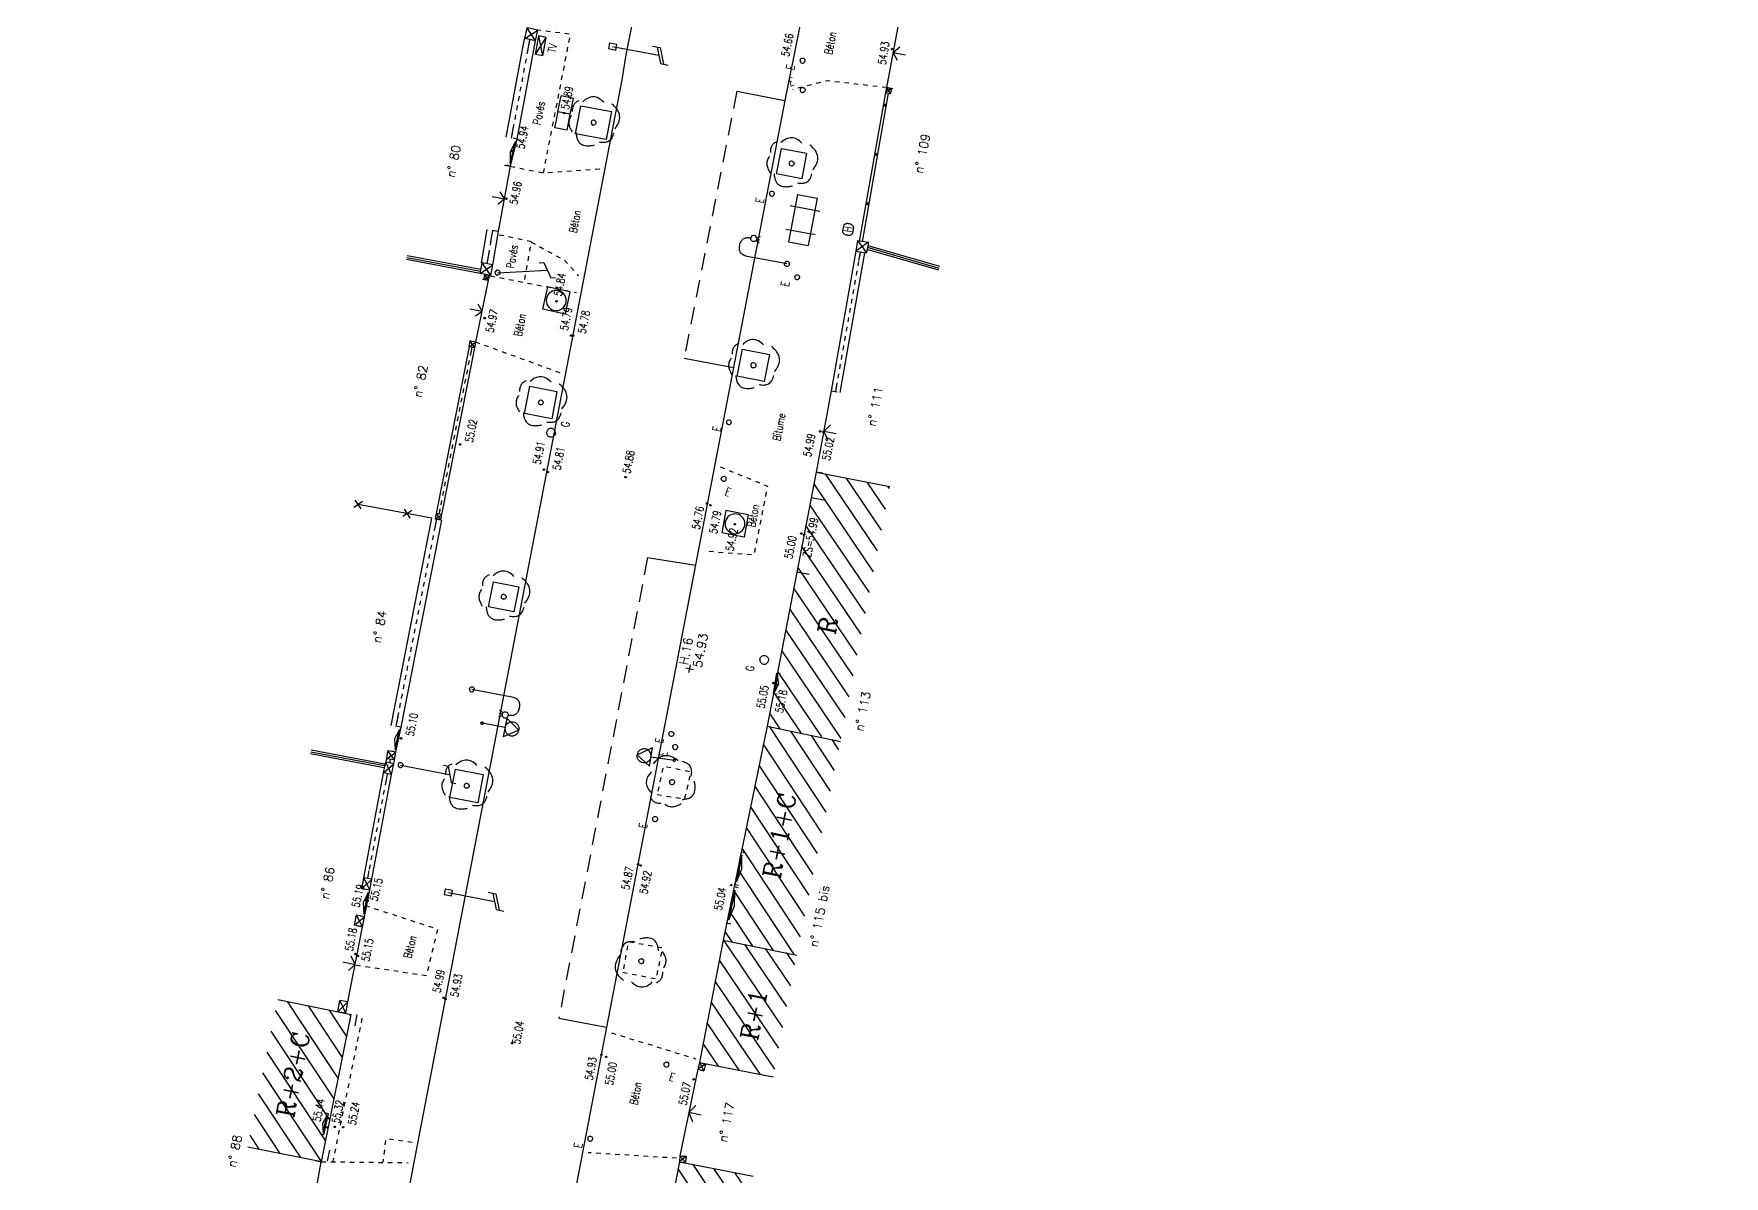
# Model space of a CAD drawing. Extents: x 661720 to 661930, y 6866381 to 6866956.
# Drawn here: x 661741.4 to 661809, y 6866519.9 to 6866565.5 of the extents above; entities that cross this region are included whole.
import ezdxf
from ezdxf.enums import TextEntityAlignment as Align

# ---------------------------------------------------------------- set-up
doc = ezdxf.new("R2010")
doc.units = 0
for name, pattern in [('CONTINU', [0]), ('JSI_MCT0', [1, 0.5, 0.5]), ('JSI_TCO', [1, 0.5, 0.5]), ('JSI_TCO2', [1, 0.5, 0.5]), ('JSI_TIC', [0.2, 0.08, 0.01, -0.1, 0.01]), ('JSI_TIM2', [0.6, 0.3, 0.05, -0.2, 0.05])]:
    doc.linetypes.add(name, pattern=pattern)
doc.layers.get('0').update_dxf_attribs({"linetype": 'CONTINUOUS'})
for name, color, linetype in [('ALTI', 140, 'CONTINUOUS'), ('BATI', 6, 'CONTINUOUS'), ('BORDURE', 7, 'CONTINU'), ('HACHURE', 7, 'CONTINUOUS'), ('LIMITE', 7, 'CONTINUOUS'), ('MARQUAGE', 7, 'CONTINUOUS'), ('MOB', 6, 'CONTINUOUS'), ('NUMEROS', 1, 'CONTINUOUS'), ('OBJASS', 22, 'CONTINUOUS'), ('OBJDIVERS', 104, 'CONTINUOUS'), ('OBJEAU', 4, 'CONTINUOUS'), ('OBJEDF', 240, 'CONTINUOUS'), ('OBJEP', 220, 'CONTINUOUS'), ('OBJGAZ', 30, 'CONTINUOUS'), ('OBJTELECOM', 3, 'CONTINUOUS'), ('POINTS-POLYGO', 7, 'CONTINUOUS'), ('POLYGO', 240, 'CONTINUOUS'), ('SIGNAL', 6, 'CONTINUOUS'), ('TEXTE', 7, 'CONTINUOUS'), ('VEGETATION', 3, 'CONTINUOUS'), ('VOIRIE', 7, 'CONTINUOUS'), ('Z', 4, 'CONTINUOUS')]:
    doc.layers.add(name, color=color, linetype=linetype)
doc.styles.add('36-2', font='romans.shx', dxfattribs={"height": 0.36})
doc.styles.add('5-2', font='romand.shx', dxfattribs={"height": 0.35})
doc.styles.add('7-2', font='romanc.shx', dxfattribs={"height": 0.7})
doc.styles.add('ROMANS', font='romans.shx', dxfattribs={"width": 0.95, "oblique": 13.5, "height": 5})
doc.styles.get("Standard").update_dxf_attribs({"font": 'romans.shx'})
doc.linetypes.add('JSI_MUD', pattern='A,0.0001,[130,jsi_form.shx,S=0.5,R=0,X=0.875,Y=0],-0.75', length=0.7501)
doc.linetypes.add('JSI_MUG', pattern='A,0.0001,[130,jsi_form.shx,S=0.5,R=0,X=-0.125,Y=0],-0.75', length=0.7501)
doc.linetypes.add('JSI_MUR', pattern='A,1e-06,-0.5,[130,jsi_form.shx,S=0.7,R=315,X=0.05,Y=0],-0.5', length=1.000001)

# ---------------------------------------------------------------- blocks, each defined once
blk = doc.blocks.new('$B_200')
at = {"color": 0, "linetype": 'BYBLOCK', "flags": 128}
for points in [[(0, -0.5, -0.414214), (-0.5, 0, -0.414214), (0, 0.5)], [(0, -0.5, 0.414214), (0.5, 0, 0.414214), (0, 0.5)]]:
    blk.add_lwpolyline(points, format="xyb", dxfattribs=at)
blk = doc.blocks.new('$B_220')
at = {"color": 0, "linetype": 'BYBLOCK', "flags": 128}
for points in [[(-0.195, 0.351, 0.077685), (-0.303, 0.336, 0.115926), (-0.379, 0.292, 0.119307), (-0.426, 0.217, 0.082378), (-0.441, 0.113)], [(0.297, 0.272, 0.039633), (0.273, 0.344, 0.053426), (0.241, 0.401, 0.147584), (0.154, 0.47, 0.071882), (0.099, 0.483, 0.058066), (0.036, 0.48, 0.043501), (-0.035, 0.463, 0.032041), (-0.113, 0.431)], [(-0.441, 0.033, 0.03619), (-0.474, -0.044, 0.046233), (-0.492, -0.116, 0.121403), (-0.482, -0.245, 0.119181), (-0.41, -0.354, 0.044648), (-0.351, -0.401, 0.034835), (-0.277, -0.443)], [(0.461, -0.046, 0.087593), (0.487, 0.033, 0.096392), (0.482, 0.113, 0.080457), (0.446, 0.192, 0.056881), (0.379, 0.272)], [(0.379, -0.364, 0.076898), (0.431, -0.319, 0.090424), (0.461, -0.265, 0.083207), (0.472, -0.2, 0.062964), (0.461, -0.126)], [(-0.113, -0.443, 0.078382), (0.005, -0.498, 0.113914), (0.113, -0.503, 0.115194), (0.21, -0.458, 0.080222), (0.297, -0.364)]]:
    blk.add_lwpolyline(points, format="xyb", dxfattribs=at)
blk = doc.blocks.new('$B_100')
at = {"color": 0, "linetype": 'BYBLOCK', "flags": 128}
for points in [[(0, 0.625, -0.4142136), (-0.1875, 0.8125, -0.4142136), (0, 1)], [(0, 0.625, 0.4142136), (0.1875, 0.8125, 0.4142136), (0, 1)]]:
    blk.add_lwpolyline(points, format="xyb", dxfattribs=at)
blk.add_lwpolyline([(0, 0.625), (0, 0)], dxfattribs=at)
blk = doc.blocks.new('$B_103')
at = {"color": 0, "linetype": 'BYBLOCK', "flags": 128}
for points in [[(-0.25, 0.625), (0, 1), (0.25, 0.625)], [(-0.25, 0.625), (0.25, 0.625)], [(0, 0.625), (0, 0)]]:
    blk.add_lwpolyline(points, dxfattribs=at)
blk = doc.blocks.new('$Y_001')
at = {"color": 0, "linetype": 'BYBLOCK', "flags": 128}
for points in [[(-0.5, 0), (0.5, 0)], [(0, -0.5), (0, 0.5)]]:
    blk.add_lwpolyline(points, dxfattribs=at)
blk = doc.blocks.new('TCPOINT')
at = {"color": 0}
blk.add_point((0, 0), dxfattribs=at)
at = {"layer": 'NUMEROS', "style": '36-2'}
blk.add_attdef('MAT', (0.1, 0.1), '', height=0.36, dxfattribs=at)
at = {"layer": 'Z', "style": 'ROMANS'}
blk.add_attdef('ALT', text='', height=0.36, dxfattribs=at).set_placement((0.1, -0.1), align=Align.TOP_LEFT)
blk = doc.blocks.new('$B_136')
at = {"color": 0, "linetype": 'BYBLOCK', "flags": 128}
for points in [[(-0.156, 0.844), (-0.156, 0.938), (0.156, 1.062), (0.156, 1.156)], [(0, 0), (0, 1)]]:
    blk.add_lwpolyline(points, dxfattribs=at)
blk = doc.blocks.new('$B_130')
at = {"color": 0, "linetype": 'BYBLOCK', "flags": 128}
for points in [[(0, 0), (0, 0.812, -0.08), (0.012, 0.895, -0.117647), (0.047, 0.953, -0.117647), (0.105, 0.988, -0.08), (0.188, 1, -0.08), (0.27, 0.988, -0.117647), (0.328, 0.953, -0.117647), (0.363, 0.895, -0.08), (0.375, 0.812)], [(0.375, 0.688, -0.414214), (0.312, 0.75, -0.414214), (0.375, 0.812)], [(0.375, 0.688, 0.414214), (0.438, 0.75, 0.414214), (0.375, 0.812)]]:
    blk.add_lwpolyline(points, format="xyb", dxfattribs=at)
for points in [[(0.344, 0.688), (0.312, 0.625)], [(0.375, 0.688), (0.375, 0.625)], [(0.406, 0.688), (0.438, 0.625)]]:
    blk.add_lwpolyline(points, dxfattribs=at)
blk = doc.blocks.new('$B_137')
at = {"color": 0, "linetype": 'BYBLOCK', "flags": 128}
for points in [[(-0.156, 0.875), (0.156, 1), (0.156, 1.156)], [(-0.156, 0.781), (-0.156, 0.938), (0.156, 1.062)], [(0, 0), (0, 0.938)]]:
    blk.add_lwpolyline(points, dxfattribs=at)
blk.add_lwpolyline([(-0.055, -0.075), (0.055, -0.075), (0.055, 0.075), (-0.055, 0.075)], close=True)
blk = doc.blocks.new('$B_001')
at = {"color": 0, "linetype": 'BYBLOCK', "flags": 128}
for points in [[(0, 0), (0, 1)], [(0, 1), (1, 1)], [(0, 0), (1, 0)], [(1, 0), (1, 1)]]:
    blk.add_lwpolyline(points, dxfattribs=at)
blk = doc.blocks.new('$B_030')
at = {"color": 0, "linetype": 'BYBLOCK', "flags": 128}
for points in [[(0, 0), (0, 1)], [(0, 1), (1, 1)], [(0, 1), (1, 0)], [(0, 0), (1, 1)], [(1, 0), (1, 1)], [(0, 0), (1, 0)]]:
    blk.add_lwpolyline(points, dxfattribs=at)
blk = doc.blocks.new('$B_020')
at = {"color": 0, "linetype": 'BYBLOCK', "flags": 128}
for points in [[(0, 0), (0, 1)], [(0, 1), (1, 1)], [(1, 0), (1, 1)], [(0, 0), (1, 0)]]:
    blk.add_lwpolyline(points, dxfattribs=at)
for points in [[(0.5, 0.0625, -0.4142136), (0.0625, 0.5, -0.4142136), (0.5, 0.9375)], [(0.5, 0.0625, 0.4142136), (0.9375, 0.5, 0.4142136), (0.5, 0.9375)]]:
    blk.add_lwpolyline(points, format="xyb", dxfattribs=at)
blk = doc.blocks.new('$B_046')
at = {"color": 0, "linetype": 'BYBLOCK', "flags": 128}
for points in [[(0.25, -0.25), (0.25, 1.25)], [(0.75, -0.25), (0.75, 1.25)], [(0, 0), (0, 1)], [(0, 1), (1, 1)], [(1, 0), (1, 1)], [(0, 0), (1, 0)]]:
    blk.add_lwpolyline(points, dxfattribs=at)
blk = doc.blocks.new('$B_036')
at = {"color": 0, "linetype": 'BYBLOCK', "flags": 128}
for points in [[(0.25, 0, -0.136112), (0.18, 0.02, -0.093715), (0.12, 0.08, -0.064299), (0.06, 0.17, -0.047953), (0.02, 0.29, -0.038983), (0, 0.43, -0.037377), (0, 0.57, -0.038983), (0.02, 0.71, -0.047953), (0.06, 0.83, -0.064299), (0.12, 0.92, -0.093715), (0.18, 0.98, -0.136112), (0.25, 1), (0.75, 1)], [(0.25, 0), (0.75, 0, 0.136112), (0.82, 0.02, 0.094751), (0.89, 0.08, 0.063905), (0.94, 0.17, 0.045295), (0.98, 0.29, 0.038983), (1, 0.43, 0.035261), (1, 0.57, 0.038983), (0.98, 0.71, 0.045295), (0.94, 0.83, 0.063905), (0.89, 0.92, 0.094751), (0.82, 0.98, 0.136112), (0.75, 1)]]:
    blk.add_lwpolyline(points, format="xyb", dxfattribs=at)
blk = doc.blocks.new('$B_028')
at = {"color": 0, "linetype": 'BYBLOCK', "flags": 128}
for points in [[(0, 0.5), (0, -0.5), (0.094, -0.062)], [(-0.5, -0.5), (-0.5, 0)], [(0.5, 0), (0.5, -0.5)], [(-0.094, -0.062), (0, -0.5)], [(-0.5, -0.5), (0.5, -0.5)]]:
    blk.add_lwpolyline(points, dxfattribs=at)
blk = doc.blocks.new('$B_027')
at = {"color": 0, "linetype": 'BYBLOCK', "flags": 128}
for points in [[(-0.5, -0.5), (0.5, -0.5), (0.5, -0.188)], [(-0.5, -0.5), (-0.5, -0.188)]]:
    blk.add_lwpolyline(points, dxfattribs=at)
blk.add_lwpolyline([(-0.406, -0.406), (0.406, -0.406), (0, -0.188)], close=True, dxfattribs=at)
blk = doc.blocks.new('$B_170')
at = {"color": 0, "linetype": 'BYBLOCK', "flags": 128}
for points in [[(-0.5, 0), (-0.5, 1)], [(0.5, 0), (0.5, 1)]]:
    blk.add_lwpolyline(points, dxfattribs=at)
blk = doc.blocks.new('$B_210')
at = {"linetype": 'CONTINUOUS'}
blk.add_hatch(color=0, dxfattribs=at).paths.add_polyline_path([(0, -0.5, -1), (0, 0.5, -1)])
at = {"color": 0, "linetype": 'BYBLOCK', "flags": 128}
blk.add_lwpolyline([(0, -0.5, -1), (0, 0.5, -1)], format="xyb", close=True, dxfattribs=at)
blk = doc.blocks.new('GEOCROIX')
at = {"color": 0, "linetype": 'BYBLOCK'}
for p, q in [((-0.5, 0.5), (0.5, -0.5)), ((-0.5, -0.5), (0.5, 0.5))]:
    blk.add_line(p, q, dxfattribs=at)
blk = doc.blocks.new('GEOCARR1')
at = {"const_width": 1}
blk.add_lwpolyline([(0, 0), (0, 1)], dxfattribs=at)

msp = doc.modelspace()

# ---------------------------------------------------------------- hatches: boundary and pattern name
at = {"layer": 'HACHURE', "linetype": 'CONTINUOUS', "ltscale": 2}
h = msp.add_hatch(dxfattribs=at)
h.set_pattern_fill('_USER', color=256, scale=0.6, angle=124.046, style=0, pattern_type=0)
h.set_pattern_definition([(124.046, (661958.265, 6866695.073), (-0.497153, -0.335915), [])])
h.paths.add_polyline_path([(661772.733, 6866548.01), (661775.678, 6866547.44), (661773.713, 6866537.282), (661770.767, 6866537.853)])
h = msp.add_hatch(dxfattribs=at)
h.set_pattern_fill('_USER', color=256, scale=0.6, angle=123.40328, style=0, pattern_type=0)
h.set_pattern_definition([(123.40328, (661958.265, 6866695.073), (-0.5008898, -0.3303171), [])])
h.paths.add_polyline_path([(661770.767, 6866537.853), (661773.706, 6866537.249), (661771.951, 6866528.698), (661769.012, 6866529.302)])
h = msp.add_hatch(dxfattribs=at)
h.set_pattern_fill('_USER', color=256, scale=0.6, angle=124.04588, style=0, pattern_type=0)
h.set_pattern_definition([(124.04588, (661958.265, 6866695.073), (-0.4971537, -0.335914), [])])
h.paths.add_polyline_path([(661769.012, 6866529.302), (661771.958, 6866528.732), (661771.011, 6866523.842), (661768.066, 6866524.412)])
h = msp.add_hatch(dxfattribs=at)
h.set_pattern_fill('_USER', color=256, scale=0.6, angle=123.51467, style=0, pattern_type=0)
h.set_pattern_definition([(123.51467, (661958.265, 6866695.073), (-0.5002467, -0.3312903), [])])
h.paths.add_polyline_path([(661752.94, 6866520.445), (661750, 6866521.042), (661751.196, 6866526.929), (661754.136, 6866526.332)])
h = msp.add_hatch(dxfattribs=at)
h.set_pattern_fill('_USER', color=256, scale=0.6, angle=123.98601, style=0, pattern_type=0)
h.set_pattern_definition([(123.986, (661958.265, 6866695.073), (-0.4975044, -0.3353943), [])])
h.paths.add_polyline_path([(661767.26, 6866520.446), (661770.205, 6866519.873), (661769.719, 6866517.378), (661769.992, 6866517.297), (661769.129, 6866514.423), (661766.256, 6866515.286)])

# ---------------------------------------------------------------- linework, layer by layer
at = {"layer": 'BATI', "linetype": 'JSI_MUD', "ltscale": 0.45}
msp.add_line((661754.289, 6866525.883, 112.513), (661754.379, 6866526.324, 112.509), dxfattribs=at)
at = {"layer": 'BATI', "linetype": 'JSI_MUG', "ltscale": 0.45}
msp.add_line((661753.183, 6866520.462, 112.57), (661753.273, 6866520.902, 112.565), dxfattribs=at)
at = {"layer": 'BATI', "linetype": 'JSI_TCO2', "ltscale": 2, "elevation": 57.333, "flags": 128}
for points in [[(661772.733, 6866548.01), (661770.767, 6866537.853)], [(661772.733, 6866548.01), (661775.678, 6866547.44)], [(661770.767, 6866537.853), (661769.012, 6866529.302)], [(661770.767, 6866537.853), (661773.706, 6866537.249)], [(661769.012, 6866529.302), (661768.066, 6866524.412)], [(661769.012, 6866529.302), (661771.951, 6866528.698)], [(661751.196, 6866526.929), (661754.136, 6866526.332)], [(661752.94, 6866520.445), (661754.136, 6866526.332)], [(661768.066, 6866524.412), (661771.011, 6866523.842)], [(661750, 6866521.042), (661752.943, 6866520.458)], [(661767.26, 6866520.446), (661766.256, 6866515.286), (661769.129, 6866514.423)], [(661767.26, 6866520.446), (661770.205, 6866519.873)]]:
    msp.add_lwpolyline(points, dxfattribs=at)
at = {"layer": 'BATI', "linetype": 'JSI_TIC', "ltscale": 2, "elevation": 57.333, "flags": 128}
msp.add_lwpolyline([(661753.403, 6866520.417), (661754.599, 6866526.279)], dxfattribs=at)
at = {"layer": 'BORDURE', "linetype": 'JSI_TCO', "ltscale": 2, "elevation": 57.333, "flags": 128}
for points in [[(661809.041, 6866658.226), (661799.405, 6866660.795, 0.332518), (661797.285, 6866659.242), (661796.495, 6866656.478), (661794.63, 6866649.766), (661792.16, 6866640.801), (661788.854, 6866628.851), (661786.255, 6866619.429), (661781.898, 6866603.667), (661779.547, 6866595.181), (661775.948, 6866582.027), (661774.284, 6866575.688), (661772.52, 6866568.058), (661771.474, 6866562.872), (661769.429, 6866552.194), (661764.346, 6866525.83), (661761.408, 6866510.519), (661759.655, 6866501.389), (661758.701, 6866496.257), (661755.083, 6866477.547), (661746.716, 6866434.654), (661744.554, 6866423.604), (661741.506, 6866407.836), (661741.441, 6866407.299)], [(661752.799, 6866502.3, 0.152466), (661753.497, 6866503.998), (661759.033, 6866532.814), (661764.964, 6866563.693, -0.031295), (661766.153, 6866568.99)]]:
    msp.add_lwpolyline(points, format="xyb", dxfattribs=at)
at = {"layer": 'BORDURE', "elevation": 57.333}
for points in [[(661763.109, 6866561.542), (661763.324, 6866562.66), (661764.539, 6866562.426), (661764.324, 6866561.309)], [(661761.067, 6866550.356), (661761.276, 6866551.443), (661762.364, 6866551.233), (661762.155, 6866550.147)], [(661759.627, 6866542.626), (661759.82, 6866543.626), (661760.836, 6866543.431), (661760.644, 6866542.431)], [(661758.083, 6866535.011), (661758.301, 6866536.143), (661759.417, 6866535.929), (661759.199, 6866534.796)]]:
    msp.add_lwpolyline(points, close=True, dxfattribs=at)
at = {"layer": 'BORDURE', "linetype": 'JSI_TCO', "ltscale": 2, "elevation": 57.333, "flags": 128}
for points in [[(661771.145, 6866559.935), (661771.34, 6866560.954), (661772.344, 6866560.762), (661772.149, 6866559.743)], [(661769.575, 6866551.842), (661769.783, 6866552.926), (661770.856, 6866552.721), (661770.648, 6866551.637)]]:
    msp.add_lwpolyline(points, close=True, dxfattribs=at)
at = {"layer": 'LIMITE', "linetype": 'JSI_MUD', "ltscale": 0.45}
for p, q in [((661761.201, 6866564.854, 112.265), (661761.284, 6866565.296, 112.263)), ((661759.723, 6866557.224, 112.298), (661759.799, 6866557.668, 112.303))]:
    msp.add_line(p, q, dxfattribs=at)
at = {"layer": 'LIMITE', "linetype": 'JSI_MUG', "ltscale": 0.45}
for p, q in [((661760.547, 6866561.368, 112.278), (661760.63, 6866561.81, 112.276)), ((661759.573, 6866556.34, 112.289), (661759.648, 6866556.784, 112.294))]:
    msp.add_line(p, q, dxfattribs=at)
at = {"layer": 'LIMITE', "linetype": 'JSI_MUG', "ltscale": 0.35}
msp.add_line((661774.488, 6866556.812, 112.305), (661774.427, 6866556.467, 112.308), dxfattribs=at)
at = {"layer": 'LIMITE', "linetype": 'JSI_MUD', "ltscale": 0.22}
msp.add_line((661758.927, 6866552.79, 112.325), (661758.97, 6866553.006, 112.322), dxfattribs=at)
at = {"layer": 'LIMITE', "linetype": 'JSI_MUD', "ltscale": 0.35}
msp.add_line((661773.56, 6866551.576, 112.351), (661773.499, 6866551.232, 112.354), dxfattribs=at)
at = {"layer": 'LIMITE', "linetype": 'JSI_MUG', "ltscale": 0.22}
msp.add_line((661757.654, 6866546.335, 112.401), (661757.696, 6866546.55, 112.399), dxfattribs=at)
at = {"layer": 'LIMITE', "linetype": 'JSI_MUD', "ltscale": 0.4}
msp.add_line((661757.481, 6866545.738, 112.387), (661757.558, 6866546.131, 112.384), dxfattribs=at)
at = {"layer": 'LIMITE', "linetype": 'JSI_MUG', "ltscale": 0.4}
msp.add_line((661755.93, 6866537.849, 112.448), (661756.008, 6866538.242, 112.445), dxfattribs=at)
at = {"layer": 'LIMITE', "linetype": 'JSI_MUD', "ltscale": 0.33}
msp.add_line((661755.527, 6866535.629, 112.484), (661755.589, 6866535.953, 112.484), dxfattribs=at)
at = {"layer": 'LIMITE', "linetype": 'JSI_MUG', "ltscale": 0.33}
msp.add_line((661754.795, 6866531.764, 112.485), (661754.857, 6866532.089, 112.485), dxfattribs=at)
at = {"layer": 'LIMITE', "linetype": 'JSI_TCO', "ltscale": 2, "elevation": 57.333, "flags": 128}
for points in [[(661760.326, 6866561.409), (661761.063, 6866565.337)], [(661760.768, 6866561.326), (661761.505, 6866565.254)], [(661759.351, 6866556.378), (661759.577, 6866557.705)], [(661759.795, 6866556.302), (661760.02, 6866557.63)], [(661774.316, 6866556.842), (661773.327, 6866551.262)], [(661774.66, 6866556.781), (661773.671, 6866551.201)], [(661757.546, 6866546.356), (661758.862, 6866553.027)], [(661757.762, 6866546.313), (661759.077, 6866552.984)], [(661755.734, 6866537.888), (661757.362, 6866546.169)], [(661756.127, 6866537.811), (661757.755, 6866546.092)], [(661754.633, 6866531.795), (661755.427, 6866535.984)], [(661754.958, 6866531.734), (661755.751, 6866535.922)]]:
    msp.add_lwpolyline(points, dxfattribs=at)
at = {"layer": 'LIMITE', "linetype": 'JSI_TIC', "ltscale": 2, "elevation": 57.333, "flags": 128}
for points in [[(661760.547, 6866561.368), (661761.284, 6866565.296)], [(661759.573, 6866556.34), (661759.799, 6866557.668)], [(661774.488, 6866556.812), (661773.499, 6866551.232)], [(661757.654, 6866546.335), (661758.97, 6866553.006)], [(661755.93, 6866537.849), (661757.558, 6866546.131)], [(661754.795, 6866531.764), (661755.589, 6866535.953)]]:
    msp.add_lwpolyline(points, dxfattribs=at)
at = {"layer": 'LIMITE', "linetype": 'CONTINUOUS', "ltscale": 2, "elevation": 57.333, "flags": 128}
msp.add_lwpolyline([(661775.495, 6866563.188), (661774.447, 6866557.238)], dxfattribs=at)
at = {"layer": 'LIMITE', "ltscale": 2, "elevation": 57.333, "flags": 128}
msp.add_lwpolyline([(661775.613, 6866563.167), (661774.565, 6866557.217)], dxfattribs=at)
at = {"layer": 'LIMITE', "linetype": 'JSI_MUR', "ltscale": 0.15, "elevation": 57.333, "flags": 128}
for points in [[(661759.303, 6866556.032), (661756.354, 6866556.583)], [(661777.652, 6866556.154), (661774.782, 6866556.987)], [(661755.469, 6866536.269), (661752.52, 6866536.819)]]:
    msp.add_lwpolyline(points, dxfattribs=at)
at = {"layer": 'LIMITE', "elevation": 57.333, "flags": 128}
for points in [[(661759.317, 6866556.106), (661756.368, 6866556.656)], [(661759.289, 6866555.958), (661756.34, 6866556.509)], [(661757.362, 6866546.169), (661754.413, 6866546.72)], [(661755.456, 6866536.195), (661752.506, 6866536.746)], [(661755.483, 6866536.343), (661752.534, 6866536.893)], [(661755.516, 6866536.414), (661755.553, 6866536.552)], [(661755.677, 6866536.381), (661755.712, 6866536.528)], [(661755.839, 6866536.347), (661755.871, 6866536.505)]]:
    msp.add_lwpolyline(points, dxfattribs=at)
at = {"layer": 'LIMITE', "ltscale": 0.15, "elevation": 57.333, "flags": 128}
for points in [[(661777.631, 6866556.082), (661774.761, 6866556.915)], [(661777.673, 6866556.226), (661774.803, 6866557.059)]]:
    msp.add_lwpolyline(points, dxfattribs=at)
at = {"layer": 'MARQUAGE', "linetype": 'JSI_TIM2', "ltscale": 2, "elevation": 57.333, "flags": 128}
for points in [[(661769.561, 6866563.242), (661769.561, 6866563.242), (661767.447, 6866552.566), (661767.447, 6866552.566)], [(661765.986, 6866544.599), (661765.986, 6866544.599), (661762.439, 6866526.184), (661762.439, 6866526.184)]]:
    msp.add_lwpolyline(points, dxfattribs=at)
at = {"layer": 'MARQUAGE', "linetype": 'JSI_MCT0', "elevation": 57.333, "flags": 128}
for points in [[(661769.561, 6866563.242), (661771.474, 6866562.872)], [(661767.447, 6866552.566), (661769.429, 6866552.194)], [(661765.986, 6866544.599), (661767.921, 6866544.292)], [(661762.439, 6866526.184), (661764.346, 6866525.83)]]:
    msp.add_lwpolyline(points, dxfattribs=at)
at = {"layer": 'VOIRIE', "linetype": 'JSI_TIC', "ltscale": 2, "elevation": 57.333, "flags": 128}
for points in [[(661761.824, 6866559.971), (661762.904, 6866565.514), (661761.598, 6866565.678)], [(661775.546, 6866563.384), (661773.179, 6866563.655), (661771.793, 6866563.313)], [(661760.508, 6866560.242), (661761.801, 6866559.975), (661764.093, 6866560.137)], [(661761.076, 6866555.716), (661761.339, 6866557.222), (661760.02, 6866557.498)], [(661761.332, 6866557.208), (661762.659, 6866556.49), (661763.224, 6866555.867)], [(661759.697, 6866555.858), (661763.146, 6866555.195)], [(661762.49, 6866551.979), (661759.114, 6866553.206)], [(661768.891, 6866548.226), (661770.78, 6866547.454), (661770.238, 6866544.701), (661768.243, 6866544.848)], [(661754.333, 6866528.308), (661757.145, 6866527.889), (661757.602, 6866529.726), (661754.783, 6866530.654)], [(661764.539, 6866525.6), (661767.919, 6866524.557)], [(661756.578, 6866521.218), (661755.517, 6866521.363), (661755.397, 6866520.432)], [(661767.147, 6866520.584), (661763.607, 6866520.806)], [(661752.94, 6866520.445), (661756.418, 6866520.407)]]:
    msp.add_lwpolyline(points, dxfattribs=at)
for points in [[(661766.371, 6866535.124), (661767.479, 6866534.943), (661767.717, 6866536.016), (661766.616, 6866536.25)], [(661764.994, 6866528.019), (661766.333, 6866527.755), (661766.593, 6866528.987), (661765.218, 6866529.231)]]:
    msp.add_lwpolyline(points, close=True, dxfattribs=at)

# ---------------------------------------------------------------- block references
at = {"layer": 'ALTI', "linetype": 'CONTINUOUS', "yscale": 0.0600000000834948}
for p, xscale, rotation in [((661775.771, 6866564.926, 57.333), 0.0599999999573093, 338.1271808800688), ((661762.65, 6866562.365, 57.333), 0.0600000001049391, 78.97029421973114), ((661760.555, 6866560.846, 57.333), 0.0599999999238689, 79.37695556157263), ((661760.337, 6866558.942, 57.333), 0.060000000043585, 348.3162702734055), ((661762.346, 6866554.839, 57.333), 0.0599999999295927, 349.1199970289937), ((661759.471, 6866554.169, 57.333), 0.0600000000636177, 160.0313310628797), ((661762.926, 6866553.47, 57.333), 0.0599999995535908, 79.1263037894849), ((661763.009, 6866553.462, 57.333), 0.0599999995535908, 79.1263037894849), ((661758.491, 6866549.118, 57.333), 0.060000000258917, 78.84428524484237), ((661772.885, 6866549.641, 57.333), 0.0599999998967114, 259.0460022086313), ((661773.013, 6866549.62, 57.333), 0.0599999998967114, 259.0460022086313), ((661761.835, 6866548.114, 57.333), 0.0599999995535908, 79.1263037894849), ((661762, 6866548.008, 57.333), 0.0599999995535908, 79.1263037894849), ((661765.108, 6866547.812, 57.333), 0.0599999995535908, 79.1263037894849), ((661768.364, 6866546.766, 57.333), 0.0599999999687063, 259.0873823946348), ((661768.495, 6866546.69, 57.333), 0.0599999999687063, 259.0873823946348), ((661769.473, 6866545.929, 57.333), 0.0599999997725864, 258.8453724684831), ((661772.132, 6866545.557, 57.333), 0.0599999998967114, 259.0460022086313), ((661771.021, 6866539.58, 57.333), 0.0599999998967114, 259.0460022086313), ((661771.134, 6866539.522, 57.333), 0.0599999998967114, 259.0460022086313), ((661756.127, 6866537.368, 57.333), 0.0600000002131625, 78.87766529724807), ((661765.613, 6866532.331, 57.333), 0.0599999999687063, 259.0873823946348), ((661765.71, 6866532.287, 57.333), 0.0599999999687063, 259.0873823946348), ((661754.735, 6866530.892, 57.333), 0.0600000000616186, 161.7758381848116), ((661754.804, 6866530.88, 57.333), 0.0600000000616186, 161.7758381848116), ((661769.33, 6866531.501, 57.333), 0.0599999998605189, 258.4032788508051), ((661754.304, 6866528.746, 57.333), 0.0599999999769518, 351.5222495915247), ((661754.402, 6866528.67, 57.333), 0.0599999999769518, 351.5222495915247), ((661757.828, 6866526.995, 57.333), 0.0600000000302689, 79.12591955955949), ((661757.908, 6866526.942, 57.333), 0.0600000000302689, 79.12591955955949), ((661760.563, 6866525.181, 57.333), 0.0600000000749642, 349.5026007214024), ((661764.146, 6866524.719, 57.333), 0.0599999999127288, 259.1385474155157), ((661764.328, 6866524.637, 57.333), 0.0599999999127288, 259.1385474155157), ((661767.831, 6866523.739, 57.333), 0.0599999999341602, 349.0461974266192), ((661753.179, 6866521.816, 57.333), 0.0600000000383132, 78.51467010749244), ((661753.475, 6866521.836, 57.333), 0.0600000000383132, 78.51467010749244), ((661753.81, 6866521.827, 57.333), 0.0599999997604418, 79.43331719140589)]:
    msp.add_blockref('$B_210', p, dxfattribs=dict(at, xscale=xscale, rotation=rotation))
at = {"layer": 'BATI', "linetype": 'CONTINUOUS'}
for name, xscale, yscale, rotation in [('$B_170', 3.022800000006314, 0.5000000000742785, 259.0450905224183), ('$B_210', 0.059999999704133, 0.0600000000834948, 259.0450905447084)]:
    msp.add_blockref(name, (661772.249, 6866545.511, 57.333), dxfattribs=dict(at, xscale=xscale, yscale=yscale, rotation=rotation))
at = {"layer": 'LIMITE', "linetype": 'CONTINUOUS'}
for name, p, xscale, yscale, rotation in [('$B_028', (661776.051, 6866564.731, 57.333), 2.834625576929895, 0.5000000000742785, 259.4538451262716), ('$B_030', (661761.505, 6866565.254, 57.333), 0.4338529817655969, 0.4339000002602504, 77.60037974004919), ('$B_030', (661775.546, 6866563.384, 57.333), 0.2026144372379654, 0.2026000002597413, 255.4072779915077), ('$B_027', (661760.395, 6866560.842, 57.333), 1.114868548305599, 0.5000000000742785, 76.49738376496059), ('$B_028', (661760.018, 6866558.982, 57.333), 2.65730799835439, 0.5000000000742785, 79.4277995432304), ('$B_030', (661774.386, 6866557.274, 57.333), 0.4369517707910169, 0.4369999999397512, 260.7119895190098), ('$B_030', (661759.714, 6866555.877, 57.333), 0.4325628856707236, 0.4326000004249155, 79.22478080595354), ('$B_030', (661759.63, 6866555.679, 57.333), 0.1902914866495043, 0.1903000002379391, 78.49600086093108), ('$B_028', (661759.127, 6866554.494, 57.333), 2.526544558890703, 0.5000000000742785, 78.21125596176975), ('$B_030', (661759.077, 6866552.984, 57.333), 0.2247482366750485, 0.2247000002611445, 80.714655811958), ('$B_028', (661773.276, 6866549.591, 57.333), 3.305963717551893, 0.5000000000742785, 259.6557561123106), ('$B_030', (661757.721, 6866546.096, 57.333), 0.2211635141675922, 0.2212000002022582, 79.35516626631296), ('$B_027', (661771.327, 6866539.533, 57.333), 0.8108461815703396, 0.5000000000742785, 260.6723402001937), ('$B_027', (661755.778, 6866537.368, 57.333), 1.009784160204918, 0.5000000000742785, 78.1010930001727), ('$B_030', (661755.751, 6866535.922, 57.333), 0.4341875744843063, 0.3299999999935764, 78.31479964758415), ('$B_030', (661755.871, 6866536.505, 57.333), 0.3214670281703783, 0.3214999998493103, 81.59807134107278), ('$B_027', (661769.846, 6866532.13, 57.333), 1.330976382658334, 0.5000000000742785, 258.8109860070344), ('$B_030', (661754.878, 6866531.297, 57.333), 0.4442491304125882, 0.3299999999935764, 79.66862655442753), ('$B_027', (661754.526, 6866530.811, 57.333), 1.088749309934635, 0.5000000000742785, 78.75186464523402), ('$B_027', (661769.551, 6866530.662, 57.333), 1.488947632172607, 0.5000000000742785, 258.460337853264), ('$B_030', (661754.589, 6866529.835, 57.333), 0.4096616288682627, 0.3299999999935764, 79.01907141038203), ('$B_028', (661754.049, 6866528.382, 57.333), 3.060713134480854, 0.5000000000742785, 78.90034439844077), ('$B_030', (661753.918, 6866526.378, 57.333), 0.4606010094350617, 0.3299999999935764, 79.80714966330515), ('$B_028', (661767.88, 6866522.361, 57.333), 3.530267243699405, 0.5000000000742785, 258.2329042975184), ('$B_030', (661768.066, 6866524.412, 57.333), 0.2811717268648347, 0.2499999995714944, 255.4184717029227), ('$B_027', (661752.889, 6866521.997, 57.333), 0.8602974600186554, 0.5000000000742785, 77.87727268056499), ('$B_028', (661752.367, 6866518.668, 57.333), 3.698644153154629, 0.5000000000742785, 79.8312582419497), ('$B_030', (661767.275, 6866520.684, 57.333), 0.238271483460348, 0.2499999995714944, 266.3191267646322)]:
    msp.add_blockref(name, p, dxfattribs=dict(at, xscale=xscale, yscale=yscale, rotation=rotation))
at = {"layer": 'LIMITE', "ltscale": 2, "xscale": 0.1200000002559468, "yscale": 0.1200000001669896, "zscale": 0.1199999999999974, "rotation": 260.0114274347444}
for p in [(661775.408, 6866562.695, 57.333), (661775.061, 6866560.726, 57.333), (661774.714, 6866558.756, 57.333)]:
    msp.add_blockref('GEOCARR1', p, dxfattribs=at)
at = {"layer": 'LIMITE', "xscale": 0.3000000000507619, "yscale": 0.3000000004174739, "zscale": 0.2999999999999972, "rotation": 169.4233297125606}
for p in [(661754.413, 6866546.72, 57.333), (661756.379, 6866546.353, 57.333)]:
    msp.add_blockref('GEOCROIX', p, dxfattribs=at)
at = {"layer": 'MOB', "linetype": 'CONTINUOUS'}
for name, p, xscale, yscale, rotation in [('$B_046', (661771.978, 6866559.109, 57.333), 1.924318541609011, 0.7999999995604627, 259.3179799717768), ('$B_036', (661773.848, 6866557.975, 57.333), 0.452023860272532, 0.4000000002458762, 259.6982229734227)]:
    msp.add_blockref(name, p, dxfattribs=dict(at, xscale=xscale, yscale=yscale, rotation=rotation))
at = {"layer": 'OBJASS', "linetype": 'CONTINUOUS'}
for p, xscale, yscale, rotation in [((661762.882, 6866555.226, 57.333), 0.9204456747268763, 0.9204000001058603, 167.7207138763283), ((661770.012, 6866546.308, 57.333), 0.9056734566545497, 0.9056999996713027, 169.369159412344)]:
    msp.add_blockref('$B_020', p, dxfattribs=dict(at, xscale=xscale, yscale=yscale, rotation=rotation))
at = {"layer": 'OBJDIVERS', "linetype": 'CONTINUOUS'}
for name, p, xscale, yscale, rotation in [('$B_030', (661761.795, 6866564.655, 57.333), 0.750024866246499, 0.3000000004174739, 79.37468677396775), ('$B_001', (661762.895, 6866562.317, 57.333), 0.6499861541148463, 0.5000000000742785, 78.96970399546738), ('$B_001', (661762.771, 6866561.679, 57.333), 0.6499861540925728, 0.5000000000742785, 78.96970400553971)]:
    msp.add_blockref(name, p, dxfattribs=dict(at, xscale=xscale, yscale=yscale, rotation=rotation))
at = {"layer": 'OBJEAU', "linetype": 'CONTINUOUS', "yscale": 0.1999999996568045}
for p, xscale, rotation in [((661772.183, 6866564.462, 57.333), 0.1999999996322075, 258.5915147988292), ((661772.187, 6866563.292, 57.333), 0.2000000000262486, 193.8696537421735), ((661770.957, 6866559.143, 57.333), 0.1999999998973294, 259.1601906073735), ((661771.969, 6866555.805, 57.333), 0.1999999998973294, 259.1601906073735), ((661769.236, 6866550.011, 57.333), 0.1999999998809953, 259.0873824164665), ((661769.033, 6866547.746, 57.333), 0.1999999999696421, 337.7774982405112), ((661766.934, 6866537.549, 57.333), 0.1999999998809953, 259.0873824164665), ((661767.088, 6866537.025, 57.333), 0.1999999998809953, 259.0873824164665), ((661766.285, 6866534.146, 57.333), 0.1999999998809953, 259.0873824164665), ((661766.745, 6866524.331, 57.333), 0.1999999998680989, 342.8563297100237), ((661763.689, 6866521.367, 57.333), 0.1999999997090962, 259.1385474155157)]:
    msp.add_blockref('$B_200', p, dxfattribs=dict(at, xscale=xscale, rotation=rotation))
at = {"layer": 'OBJEDF', "linetype": 'CONTINUOUS', "yscale": 2.000000000297114}
for p, xscale, rotation in [((661764.59, 6866565.023, 57.333), 1.999999999680967, 259.3054839225818), ((661758.023, 6866531.207, 57.333), 1.999999999682287, 259.1259195216942)]:
    msp.add_blockref('$B_137', p, dxfattribs=dict(at, xscale=xscale, rotation=rotation))
at = {"layer": 'OBJEP', "linetype": 'CONTINUOUS'}
for name, p, xscale, yscale, rotation in [('$B_130', (661771.564, 6866556.333, 57.333), 1.999999999822318, 2.000000000297114, 79.16019062221781), ('$B_200', (661771.564, 6866556.333, 57.333), 0.1999999998973294, 0.1999999996568045, 79.16019060737355), ('$B_130', (661758.96, 6866539.332, 57.333), 2.000000000358311, 2.000000000297114, 259.1263038269317), ('$B_200', (661758.96, 6866539.332, 57.333), 0.199999999746078, 0.1999999996568045, 259.1263038347587)]:
    msp.add_blockref(name, p, dxfattribs=dict(at, xscale=xscale, yscale=yscale, rotation=rotation))
at = {"layer": 'OBJGAZ', "linetype": 'CONTINUOUS', "yscale": 0.3500000003311864}
for p, xscale, rotation in [((661762.126, 6866549.583, 57.333), 0.3499999995995587, 79.12630379732809), ((661770.649, 6866540.508, 57.333), 0.3499999995719969, 259.0460021947495)]:
    msp.add_blockref('$B_200', p, dxfattribs=dict(at, xscale=xscale, rotation=rotation))
at = {"layer": 'OBJTELECOM', "linetype": 'CONTINUOUS'}
for name, p, xscale, yscale, rotation in [('$B_200', (661759.983, 6866555.984, 57.333), 0.1999999998853727, 0.1999999996568045, 169.1199966733543), ('$B_136', (661759.983, 6866555.984, 57.333), 2.000000000391482, 2.000000000297114, 272.9540623936049), ('$B_200', (661756.104, 6866536.302, 57.333), 0.200000000461854, 0.1999999996568045, 259.2726627216813), ('$B_136', (661756.104, 6866536.302, 57.333), 1.999999999869953, 2.000000000297114, 259.2726627230646)]:
    msp.add_blockref(name, p, dxfattribs=dict(at, xscale=xscale, yscale=yscale, rotation=rotation))
at = {"layer": 'POINTS-POLYGO', "rotation": 78.90938686035679}
msp.add_blockref('TCPOINT', (661767.671, 6866540.155, 57.333), dxfattribs=at).add_auto_attribs({'MAT': 'H.16', 'ALT': '54.93'})
at = {"layer": 'POLYGO', "linetype": 'CONTINUOUS', "xscale": 0.3200000000209822, "yscale": 0.3199999998237941, "zscale": 0.3200000000000003, "rotation": 348.0799646896258}
msp.add_blockref('$Y_001', (661767.671, 6866540.155, 112.26), dxfattribs=at)
at = {"layer": 'SIGNAL', "linetype": 'CONTINUOUS'}
for name, p, xscale, yscale, rotation in [('$B_103', (661759.366, 6866537.981, 57.333), 1.500000000056554, 1.500000000222835, 259.1263038219789), ('$B_200', (661759.366, 6866537.981, 57.333), 0.0999999998950001, 0.0999999998284023, 259.1263037692552), ('$B_200', (661759.366, 6866537.981, 57.333), 0.0999999998950001, 0.0999999998284023, 259.1263037692552), ('$B_100', (661759.366, 6866537.981, 57.333), 1.500000000056554, 1.500000000222835, 259.1263038219789), ('$B_103', (661767.051, 6866536.493, 57.333), 1.499999999989706, 1.500000000222835, 81.76860306230013), ('$B_100', (661767.051, 6866536.493, 57.333), 1.499999999989706, 1.500000000222835, 81.76860306230013), ('$B_200', (661767.051, 6866536.493, 57.333), 0.1000000000450562, 0.0999999998284023, 348.0213870913734), ('$B_200', (661767.051, 6866536.493, 57.333), 0.1000000000450562, 0.0999999998284023, 348.0213870913734)]:
    msp.add_blockref(name, p, dxfattribs=dict(at, xscale=xscale, yscale=yscale, rotation=rotation))
at = {"layer": 'VEGETATION', "linetype": 'CONTINUOUS'}
for name, p, xscale, yscale, rotation in [('$B_220', (661763.824, 6866561.984, 57.333), 2.000000000025889, 2.000000000297114, 167.7369252206641), ('$B_200', (661763.824, 6866561.984, 57.333), 0.1999999999318689, 0.1999999996568045, 167.7369252981706), ('$B_220', (661771.745, 6866560.348, 57.333), 2.000000000025889, 2.000000000297114, 167.7369252206641), ('$B_200', (661771.745, 6866560.348, 57.333), 0.1999999999318689, 0.1999999996568045, 167.7369252981706), ('$B_220', (661770.216, 6866552.281, 57.333), 2.000000000025889, 2.000000000297114, 167.7369252206641), ('$B_220', (661761.716, 6866550.795, 57.333), 2.000000000025889, 2.000000000297114, 167.7369252206641), ('$B_200', (661770.216, 6866552.281, 57.333), 0.1999999999318689, 0.1999999996568045, 167.7369252981706), ('$B_200', (661761.716, 6866550.795, 57.333), 0.1999999999318689, 0.1999999996568045, 167.7369252981706), ('$B_220', (661760.232, 6866543.028, 57.333), 2.000000000025889, 2.000000000297114, 167.7369252206641), ('$B_200', (661760.232, 6866543.028, 57.333), 0.1999999999318689, 0.1999999996568045, 167.7369252981706), ('$B_220', (661758.75, 6866535.47, 57.333), 2.000000000025889, 2.000000000297114, 167.7369252206641), ('$B_220', (661766.964, 6866535.625, 57.333), 1.999999999915655, 2.000000000297114, 257.7378945236547), ('$B_200', (661766.964, 6866535.625, 57.333), 0.2000000004614382, 0.1999999996568045, 257.7378945324334), ('$B_200', (661758.75, 6866535.47, 57.333), 0.1999999999318689, 0.1999999996568045, 167.7369252981706), ('$B_220', (661765.734, 6866528.462, 57.333), 1.999999999933632, 2.000000000297114, 348.8686167242384), ('$B_200', (661765.734, 6866528.462, 57.333), 0.1999999998871753, 0.1999999996568045, 348.8686168270207)]:
    msp.add_blockref(name, p, dxfattribs=dict(at, xscale=xscale, yscale=yscale, rotation=rotation))

# ---------------------------------------------------------------- texts
at = {"layer": 'ALTI', "linetype": 'CONTINUOUS', "width": 0.75}
for s, rotation, p in [('54.66', 78.59151, (661771.824, 6866565.511, 57.333)), ('54.97', 78.32029, (661760.005, 6866554.477, 57.333)), ('54.99', 79.046, (661772.698, 6866549.514, 57.333)), ('55.00', 79.046, (661771.945, 6866545.431, 57.333)), ('55.05', 79.046, (661770.834, 6866539.454, 57.333)), ('54.87', 79.08738, (661765.425, 6866532.204, 57.333)), ('55.15', 75.48193, (661755.405, 6866531.736, 57.333)), ('55.04', 78.40328, (661769.141, 6866531.377, 57.333)), ('54.93', 79.13855, (661763.959, 6866524.592, 57.333))]:
    msp.add_text(s, height=0.32, rotation=rotation, dxfattribs=at).set_placement(p, align=Align.RIGHT)
for s, rotation, p in [('54.93', 80.67266, (661775.196, 6866564.336, 57.333)), ('54.94', 79.37696, (661760.742, 6866560.974, 57.333)), ('54.96', 78.32029, (661760.461, 6866558.753, 57.333)), ('54.78', 79.1263, (661763.196, 6866553.589, 57.333)), ('55.02', 78.84429, (661758.679, 6866549.244, 57.333)), ('54.81', 79.1263, (661762.188, 6866548.135, 57.333)), ('55.10', 78.87767, (661756.315, 6866537.494, 57.333)), ('55.15', 78.87767, (661754.537, 6866528.488, 57.333)), ('54.93', 79.12592, (661758.096, 6866527.069, 57.333)), ('55.07', 78.27363, (661767.224, 6866522.743, 57.333)), ('55.24', 79.43332, (661753.997, 6866521.955, 57.333))]:
    msp.add_text(s, height=0.32, rotation=rotation, dxfattribs=at).set_placement(p, align=Align.TOP_LEFT)
for s, rotation, p in [('54.89', 78.97029, (661762.68, 6866562.522, 57.333)), ('54.84', 79.12, (661762.394, 6866555.057, 57.333)), ('54.88', 79.1263, (661765.138, 6866547.969, 57.333)), ('55.04', 79.13855, (661760.72, 6866525.152, 57.333)), ('55.32', 78.51467, (661753.507, 6866521.993, 57.333))]:
    msp.add_text(s, height=0.32, rotation=rotation, dxfattribs=at).set_placement(p, align=Align.MIDDLE_LEFT)
for s, rotation, p in [('54.79', 79.1263, (661762.8, 6866553.657, 57.333)), ('54.91', 79.1263, (661761.709, 6866548.301, 57.333)), ('55.18', 78.87767, (661754.195, 6866528.846, 57.333)), ('54.99', 79.12592, (661757.701, 6866527.182, 57.333)), ('55.44', 78.51467, (661752.903, 6866522.025, 57.333))]:
    msp.add_text(s, height=0.32, rotation=rotation, dxfattribs=at).set_placement(p)
for s, rotation, p in [('55.02', 79.046, (661773.139, 6866549.433, 57.333)), ('54.76', 79.08738, (661767.931, 6866546.669, 57.333)), ('54.79', 79.08738, (661768.622, 6866546.502, 57.333)), ('55.18', 79.046, (661771.261, 6866539.335, 57.333)), ('54.92', 79.08738, (661765.837, 6866532.099, 57.333)), ('55.19', 77.07617, (661754.352, 6866531.563, 57.333)), ('55.00', 79.13855, (661764.455, 6866524.45, 57.333))]:
    msp.add_text(s, height=0.32, rotation=rotation, dxfattribs=at).set_placement(p, align=Align.TOP_RIGHT)
msp.add_text('54.92', height=0.32, rotation=78.84537, dxfattribs=at).set_placement((661769.442, 6866545.772, 57.333), align=Align.MIDDLE_RIGHT)
at = {"layer": 'BATI', "linetype": 'CONTINUOUS', "width": 0.75}
msp.add_text('ZS=54.99', height=0.32, rotation=79.04509, dxfattribs=at).set_placement((661772.661, 6866545.373, 57.333), align=Align.CENTER)
at = {"layer": 'BATI', "style": '7-2'}
for s, p in [('R', (661773.472, 6866541.487, 57.333)), ('R+1+C', (661771.27, 6866531.715, 57.333)), ('R+1', (661770.377, 6866525.25, 57.333)), ('R+2+C', (661751.821, 6866522.166, 57.333))]:
    msp.add_text(s, height=0.7, rotation=78.81379, dxfattribs=at).set_placement(p)
at = {"layer": 'MOB', "linetype": 'CONTINUOUS', "width": 0.75}
msp.add_text('H', height=0.32, rotation=79.69822, dxfattribs=at).set_placement((661774.004, 6866557.717, 57.333), align=Align.MIDDLE_CENTER)
at = {"layer": 'OBJDIVERS', "linetype": 'CONTINUOUS', "width": 0.75}
msp.add_text('TV', height=0.32, rotation=79.37696, dxfattribs=at).set_placement((661762.022, 6866564.994, 57.333), align=Align.TOP_CENTER)
at = {"layer": 'OBJEAU', "linetype": 'CONTINUOUS', "width": 0.75}
for rotation, p in [(78.59151, (661771.877, 6866564.258, 57.333)), (13.86965, (661771.872, 6866563.482, 57.333)), (79.16019, (661770.653, 6866558.937, 57.333)), (79.16019, (661771.665, 6866555.599, 57.333)), (79.08738, (661768.932, 6866549.805, 57.333)), (79.08738, (661766.63, 6866537.343, 57.333)), (79.08738, (661766.783, 6866536.819, 57.333)), (79.08738, (661765.98, 6866533.939, 57.333)), (79.13855, (661763.385, 6866521.161, 57.333))]:
    msp.add_text('E', height=0.32, rotation=rotation, dxfattribs=at).set_placement(p, align=Align.RIGHT)
for rotation, p in [(337.7775, (661769.175, 6866547.407, 57.333)), (342.85633, (661766.917, 6866524.006, 57.333))]:
    msp.add_text('E', height=0.32, rotation=rotation, dxfattribs=at).set_placement(p, align=Align.TOP_LEFT)
at = {"layer": 'OBJGAZ', "linetype": 'CONTINUOUS', "width": 0.75}
msp.add_text('G', height=0.32, rotation=79.1263, dxfattribs=at).set_placement((661762.518, 6866549.849, 57.333), align=Align.TOP_LEFT)
msp.add_text('G', height=0.32, rotation=79.046, dxfattribs=at).set_placement((661770.257, 6866540.242, 57.333), align=Align.RIGHT)
at = {"layer": 'TEXTE', "linetype": 'CONTINUOUS', "width": 0.75}
for s, rotation, p in [('Béton', 78.59151, (661773.295, 6866565.166, 57.333)), ('Pavés', 78.97029, (661761.641, 6866562.365, 57.333)), ('Béton', 79.1263, (661763.08, 6866558.031, 57.333)), ('Pavés', 80.07882, (661760.57, 6866556.63, 57.333)), ('Béton', 79.12, (661760.88, 6866553.895, 57.333)), ('Bitume', 79.08738, (661771.244, 6866549.818, 57.333)), ('Béton', 78.84537, (661770.212, 6866546.269, 57.333)), ('Béton', 76.04041, (661756.486, 6866529.033, 57.333)), ('Béton', 79.13855, (661765.508, 6866523.177, 57.333))]:
    msp.add_text(s, height=0.32, rotation=rotation, dxfattribs=at).set_placement(p, align=Align.MIDDLE_CENTER)
at = {"layer": 'TEXTE', "style": '5-2'}
for s, p in [('n° 109', (661776.982, 6866559.928, 57.333)), ('n° 80', (661758.267, 6866559.763, 57.333)), ('n° 82', (661756.947, 6866550.968, 57.333)), ('n° 111', (661775.1, 6866549.816, 57.333)), ('n° 84', (661755.311, 6866541.155, 57.333)), ('n° 113', (661774.603, 6866537.627, 57.333)), ('n° 86', (661753.228, 6866530.911, 57.333)), ('n° 115 bis', (661772.786, 6866528.999, 57.333)), ('n° 117', (661769.154, 6866521.201, 57.333)), ('n° 88', (661749.515, 6866520.195, 57.333))]:
    msp.add_text(s, height=0.35, rotation=78.91702, dxfattribs=at).set_placement(p)

doc.saveas('drawing.dxf')
